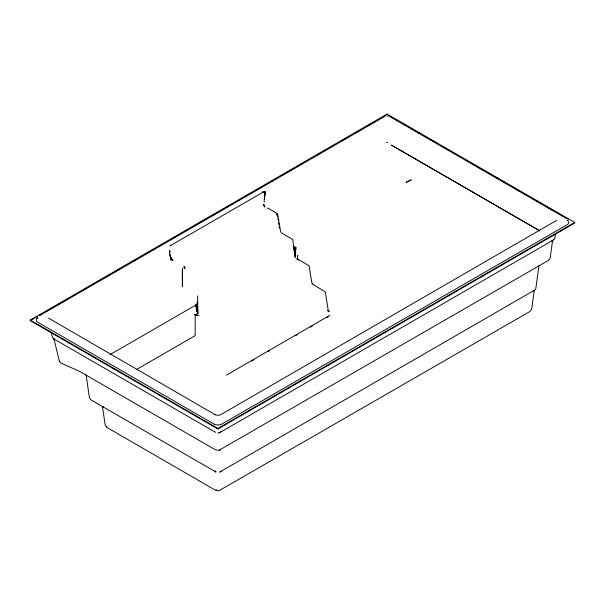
<?xml version="1.0" encoding="UTF-8"?>
<svg xmlns="http://www.w3.org/2000/svg" width="605" height="605" viewBox="0 0 605 605"><rect width="100%" height="100%" fill="white"/><g stroke="black" fill="none" stroke-linecap="round" stroke-linejoin="round"><path stroke-width="0.91" d="M197.676 301.517L197.691 295.913M297.751 259.258L297.599 258.675A3.093 2.254 87 0 1 297.569 258.403L297.562 256.996A8.727 6.489 87 0 1 297.584 256.754L297.796 255.575M297.524 257.654L297.547 257.163A5.385 3.985 87.1 0 1 297.615 256.891M170.678 245.509L170.648 245.91A1.089 0.688 64.5 0 0 170.497 245.607A1.172 0.741 64.7 0 0 170.013 245.116L170.678 245.509L263.213 192.088L265.217 193.131A16.804 10.028 -64.1 0 1 265.61 191.664L263.236 192.45A1.218 0.635 55.9 0 0 263.054 192.178L263.001 192.11M295.497 247.354L295.293 257.019L293.697 246.22L295.293 257.019L295.83 247.279M295.558 247.339L295.293 257.019L293.871 246.5L295.293 257.019L295.709 247.309L295.293 257.019L294.045 246.719L295.293 257.019L295.626 247.332M263.493 204.203L263.977 205.019A1.898 1.187 63.2 0 0 263.999 205.299L264.045 205.405A1.898 1.149 63.8 0 0 264.211 205.881L264.4 206.252A1.883 1.157 63.8 0 0 264.771 206.728A1.883 1.134 63 0 0 265.194 207.039L265.103 207.114A1.875 1.081 60 0 1 264.408 206.479L264.347 206.396A1.898 1.097 60 0 1 264.128 206.048L264.075 205.957A1.875 1.081 60 0 1 263.84 205.284L263.296 204.687M264.151 201.745L264.219 200.898L264.173 201.457M297.569 256.875L297.698 256.044M264.476 198.054L264.574 197.192A66.467 40.293 -64.1 0 1 264.771 195.748L265.149 193.426L264.975 194.303M538.942 265.731L535.886 288.177C536.098 289.719 532.468 291.678 534.23 290.46L531.735 308.875L529.912 311.507L218.783 490.852L215.66 490.345L106.419 427.16L105.187 424.914L102.411 406.409L103.342 407.044L91.022 399.928L89.449 398.007L86.084 374.813M551.684 240.964L552.637 240.185L550.195 257.964L548.508 260.369L218.897 450.362L215.561 449.87L79.83 371.515L60.704 362.94L59.335 361.056L53.875 338.581L54.216 339.125M555.549 233.439L554.77 238.635L553.583 239.882M264.756 195.755L264.718 196.043A41.004 24.858 -64.1 0 0 264.415 198.069M556.615 220.386L220.643 414.735L217.929 415.37L215.176 414.72M264.718 193.108L265.096 191.482M197.381 302.545L197.51 302.152L197.676 313.375L195.173 314.819L195.173 335.646L136.594 369.466M534.283 290.302L219.698 472.097L220.848 471.492M196.58 304.179L197.676 313.375L195.43 305.306L109.845 354.719M534.018 290.68L533.731 290.846M37.094 318.351L36.829 318.646A6.254 3.607 0 0 0 36.557 319.054A5.407 3.123 0 0 0 36.459 319.259A5.816 3.358 0 0 0 36.353 319.599L36.323 319.69A6.179 3.569 0 0 0 36.292 320.015L36.292 320.234A6.277 3.622 0 0 0 36.353 320.559A6.36 3.668 0 0 0 36.459 320.884A5.816 3.358 0 0 0 36.618 321.195A5.952 3.433 0 0 0 37.291 321.973L214.329 424.234A5.914 3.411 0 0 0 215.267 424.574L215.456 424.627A5.876 3.396 0 0 0 216.529 424.846A6.383 3.683 0 0 0 217.082 424.907L218.587 424.922A5.581 3.222 0 0 0 219.146 424.869L219.517 424.816A5.808 3.35 0 0 0 220.401 424.627A5.914 3.411 0 0 0 221.226 424.362A5.445 3.146 0 0 0 221.68 424.166L567.482 224.5A5.982 3.456 0 0 0 567.997 224.047L568.246 223.752A6.595 3.804 0 0 0 568.443 223.442L568.541 223.23A6.383 3.683 0 0 0 568.647 222.912L568.708 222.254A6.277 3.622 0 0 0 568.647 221.929A6.36 3.668 0 0 0 568.541 221.612A5.77 3.328 0 0 0 568.246 221.097L568.171 220.991A5.914 3.411 0 0 0 567.808 220.613M196.043 304.814L197.676 313.375L197.646 301.676L197.676 313.375L195.944 304.912L197.676 313.375L197.412 302.462M37.404 318.079L38.017 317.663M276.886 214.851L276.704 214.692M277.135 214.972L277.128 214.904A1.119 0.643 60 0 0 277.082 214.677L276.969 214.382A1.165 0.673 60 0 0 276.311 213.626L276.591 213.762A1.218 0.749 55.6 0 1 276.757 213.936A1.233 0.794 56.1 0 1 276.931 214.102M172.826 260.392L172.917 260.339A1.875 1.081 60 0 1 171.76 258.895M276.311 213.626L276.5 214.291M30.25 320.075L387.071 114.065L574.75 222.421L574.75 222.995L217.929 428.998L30.25 320.642L30.25 320.075L217.929 428.431L574.75 222.421M30.25 320.642L34.341 318.283M35.982 317.338L37.616 316.392M40.074 314.971L41.707 314.025M47.44 310.72L49.073 309.775M50.707 308.83L52.348 307.885M54.805 306.47L56.439 305.525M58.897 304.103L60.53 303.158M62.164 302.22L63.805 301.275M66.263 299.853L67.896 298.908M73.629 295.603L75.262 294.658M85.086 288.986L86.719 288.041M92.452 284.736L94.085 283.79M98.993 280.954L101.451 279.54M106.359 276.704L108.817 275.283M114.542 271.978L116.183 271.032M117.816 270.087L120.274 268.673M125.999 265.361L127.64 264.415M133.365 261.11L135.006 260.165M140.731 256.86L142.372 255.915M144.822 254.493L146.463 253.548M148.096 252.603L149.737 251.657M152.188 250.243L153.829 249.298M159.554 245.993L161.195 245.048M171.011 239.376L175.926 236.54M184.926 231.344L187.384 229.923M196.383 224.727L198.841 223.313M200.474 222.368L202.115 221.422M203.749 220.477L206.207 219.055M211.931 215.751L213.573 214.805M215.206 213.86L216.847 212.915M226.663 207.243L228.304 206.297M230.755 204.883L232.396 203.938M238.12 200.633L239.762 199.688M245.486 196.375L247.127 195.43M256.943 189.766L261.852 186.93M270.858 181.727L273.309 180.313M274.95 179.367L276.583 178.422M282.316 175.117L284.774 173.696M286.407 172.75L288.041 171.805M289.682 170.86L292.132 169.445M297.864 166.141L299.498 165.195M301.139 164.25L302.772 163.305M312.596 157.633L314.229 156.687M316.687 155.273L319.145 153.851M324.053 151.016L325.687 150.07M331.419 146.765L333.052 145.82M342.876 140.148L347.784 137.32M356.791 132.117L359.241 130.703M368.248 125.507L370.699 124.086M372.34 123.14L373.973 122.195M376.431 120.781L378.065 119.835M383.797 116.523L385.43 115.578M39.627 315.659L384.462 116.546M251.567 361.072L254.009 359.665M267.849 351.671L269.475 350.734M295.52 335.692L297.146 334.754M310.176 327.237L312.611 325.83M326.45 317.837L328.182 316.959M220.356 432.25L221.022 431.872M220.175 432.371L553.696 239.814M220.553 432.152L218.7 432.938L219.986 432.469M220.333 471.787L220.984 471.408M226.436 375.13L329.717 315.394M184.26 268.038L184.2 266.805A1.172 0.673 60 0 1 184.948 267.796L184.192 268.06M184.457 267.947L185.017 268.151M184.154 266.828L184.525 267.917M218.05 433.014L218.201 433.006M386.489 115.948L388.221 116.024M387.276 142.493L386.845 142.508L387.268 142.538M297.252 258.97L297.91 259.25M196.065 314.918L194.878 314.645M195.294 314.827L195.309 314.781A6.814 1.414 18.4 0 1 195.43 314.834L195.423 314.819M295.104 247.347L295.293 257.019L294.892 247.309M195.733 314.872L195.801 314.88A5.483 1.149 18.3 0 1 195.997 314.902M196.345 314.955L198.909 315.583L197.994 315.288M196.481 314.978L196.927 315.054M329.717 311.696L327.328 310.32M194.681 314.585L195.143 314.729A6.874 0.605 22.8 0 1 195.385 314.736M103.455 407.105L216.091 472.074L214.979 471.492M216.492 489.967L216.008 489.74M171.102 257.911L171.699 258.706M170.92 258.025L171.487 258.622M388.697 115.578L390.331 116.523M396.048 119.82L397.674 120.758M403.391 124.055L405.017 125.001M407.467 126.415L409.101 127.36M410.734 128.298L412.368 129.243M414.811 130.657L416.444 131.595M418.078 132.54L419.711 133.478M425.421 136.775L427.871 138.19M429.505 139.135L431.131 140.08M432.764 141.018L435.214 142.432M444.191 147.612L449.084 150.441M466.221 160.333L467.854 161.278M473.564 164.575L475.197 165.52M477.647 166.927L479.281 167.872M480.907 168.818L482.54 169.755M488.25 173.053L489.884 173.998M495.601 177.295L498.044 178.709M502.944 181.538L505.387 182.952M514.363 188.132L519.264 190.961M524.974 194.258L526.607 195.196M531.5 198.024L533.95 199.438M536.401 200.852L538.027 201.79M539.66 202.735L541.293 203.681M547.003 206.978L549.453 208.392M551.087 209.33L552.72 210.275M565.773 217.808L568.224 219.222M389.809 116.591L565.554 218.057M539.758 230.762L391.322 145.064L539.713 230.86M263.213 192.088L262.661 191.777A1.157 0.59 55.5 0 1 262.941 192.057M277.113 213.414L267.765 208.014L268.068 208.377M297.849 259.159L309.125 265.837L311.688 282.157L312.83 284.305L325.331 291.905L328.386 311.416M215.221 414.735L48.483 318.101M51.289 332.614L52.469 337.386L53.656 338.83L215.667 432.363M215.206 470.819L215.834 471.174M53.656 338.83L54.753 339.458M567.24 220.175L567.369 220.258A5.445 3.146 0 0 1 567.702 220.523M106.896 426.646L106.457 426.154M298.114 259.802L298.008 259.696A1.127 0.832 87 0 0 298.114 259.802A1.86 1.187 -53.1 0 0 298.068 259.568A1.86 1.18 -52.7 0 0 297.985 259.371L297.955 259.311M184.374 267.66L184.684 268.076M311.983 283.662L312.248 284.048M171.76 259.258L171.986 259.605A1.891 0.998 56.4 0 0 172.387 260.044A1.883 0.998 56.1 0 0 172.826 260.377M171.472 259.25L171.419 259.137A2.518 1.452 60 0 1 171.245 258.683L171.215 258.569A2.828 1.633 60 0 1 171.139 258.237A2.518 1.452 60 0 1 171.117 258.04M171.245 259.099L171.071 258.66M59.358 361.132L59.547 361.639M293.312 240.336L292.76 239.504L281.817 233.159L280.72 231.912L277.695 214.268M170.217 256.066L170.625 257.813M196.141 304.716L197.676 313.375L197.215 302.992L197.676 313.375L196.489 304.292M292.85 240.971L293.644 246.129M277.347 214.866L277.68 216.635M277.945 218.405L278.217 220.175M278.618 222.837L278.829 224.652M279.155 226.376L279.427 228.145M297.554 258.305L297.547 258.229A4.916 3.532 87.1 0 1 297.547 257.957M387.071 114.065L387.071 114.64M217.929 428.431L217.929 428.998M184.2 266.805L184.2 267.38M298.22 259.878A1.868 1.081 -60 0 0 296.904 259.243A3.736 2.155 0 0 1 296.7 259.121L296.858 259.046A1.86 1.165 -56.7 0 1 297.244 258.97M276.924 214.125A1.218 0.749 55.6 0 1 277.249 214.957M171.767 259.243A1.883 0.998 56.1 0 1 171.487 258.592M171.419 258.267A3.796 2.193 -60 0 1 171.593 258.154M171.049 258.653A2.556 1.399 56 0 1 170.905 258.01M263.788 204.929A3.796 2.193 -60 0 1 263.969 204.838M184.26 266.903A1.187 0.635 63.9 0 1 184.517 267.176L184.601 267.319A1.187 0.628 63.8 0 1 184.759 267.607L184.843 267.834A1.24 0.665 63.6 0 1 184.903 268.06M264.635 193.328A26.991 16.199 -64.1 0 1 265.088 191.452M194.432 314.471A7.714 0.514 21.7 0 1 194.629 314.532M195.627 314.963A7.623 0.454 21.3 0 1 195.831 315.039M37.102 318.321A5.952 3.433 0 0 1 37.412 318.048M264.672 195.778A17.295 10.459 -64.2 0 1 264.884 194.318M297.569 258.721A3.638 2.707 87.2 0 1 297.524 258.395M297.615 256.013A9.045 6.882 86.1 0 1 297.668 255.771M297.554 257.896A5.906 4.159 87.4 0 1 297.554 257.654M195.755 314.955A6.784 1.21 16.5 0 1 195.99 314.986M195.876 314.797A7.094 1.535 18.4 0 1 196.156 314.834M196.973 315.076A6.814 1.134 16.2 0 1 197.2 315.122M196.61 315.069A6.625 1.089 15.9 0 0 196.36 315.031A6.731 1.202 16.6 0 0 196.103 314.993M197.601 315.228A3.819 0.605 16.3 0 1 197.812 315.281M182.385 268.718L182.392 286.286L182.385 268.718M264.309 199.763L264.445 198.334L264.309 199.763M411.234 179.912L406.484 182.249A4.832 2.382 -5.8 0 0 406 182.332L411.234 179.912M219.978 450.007L220.326 449.84L219.978 450.007M169.982 251.801L169.65 250.659L169.982 251.801M171.223 260.142L169.4 252.58L171.223 260.142"/></g></svg>
